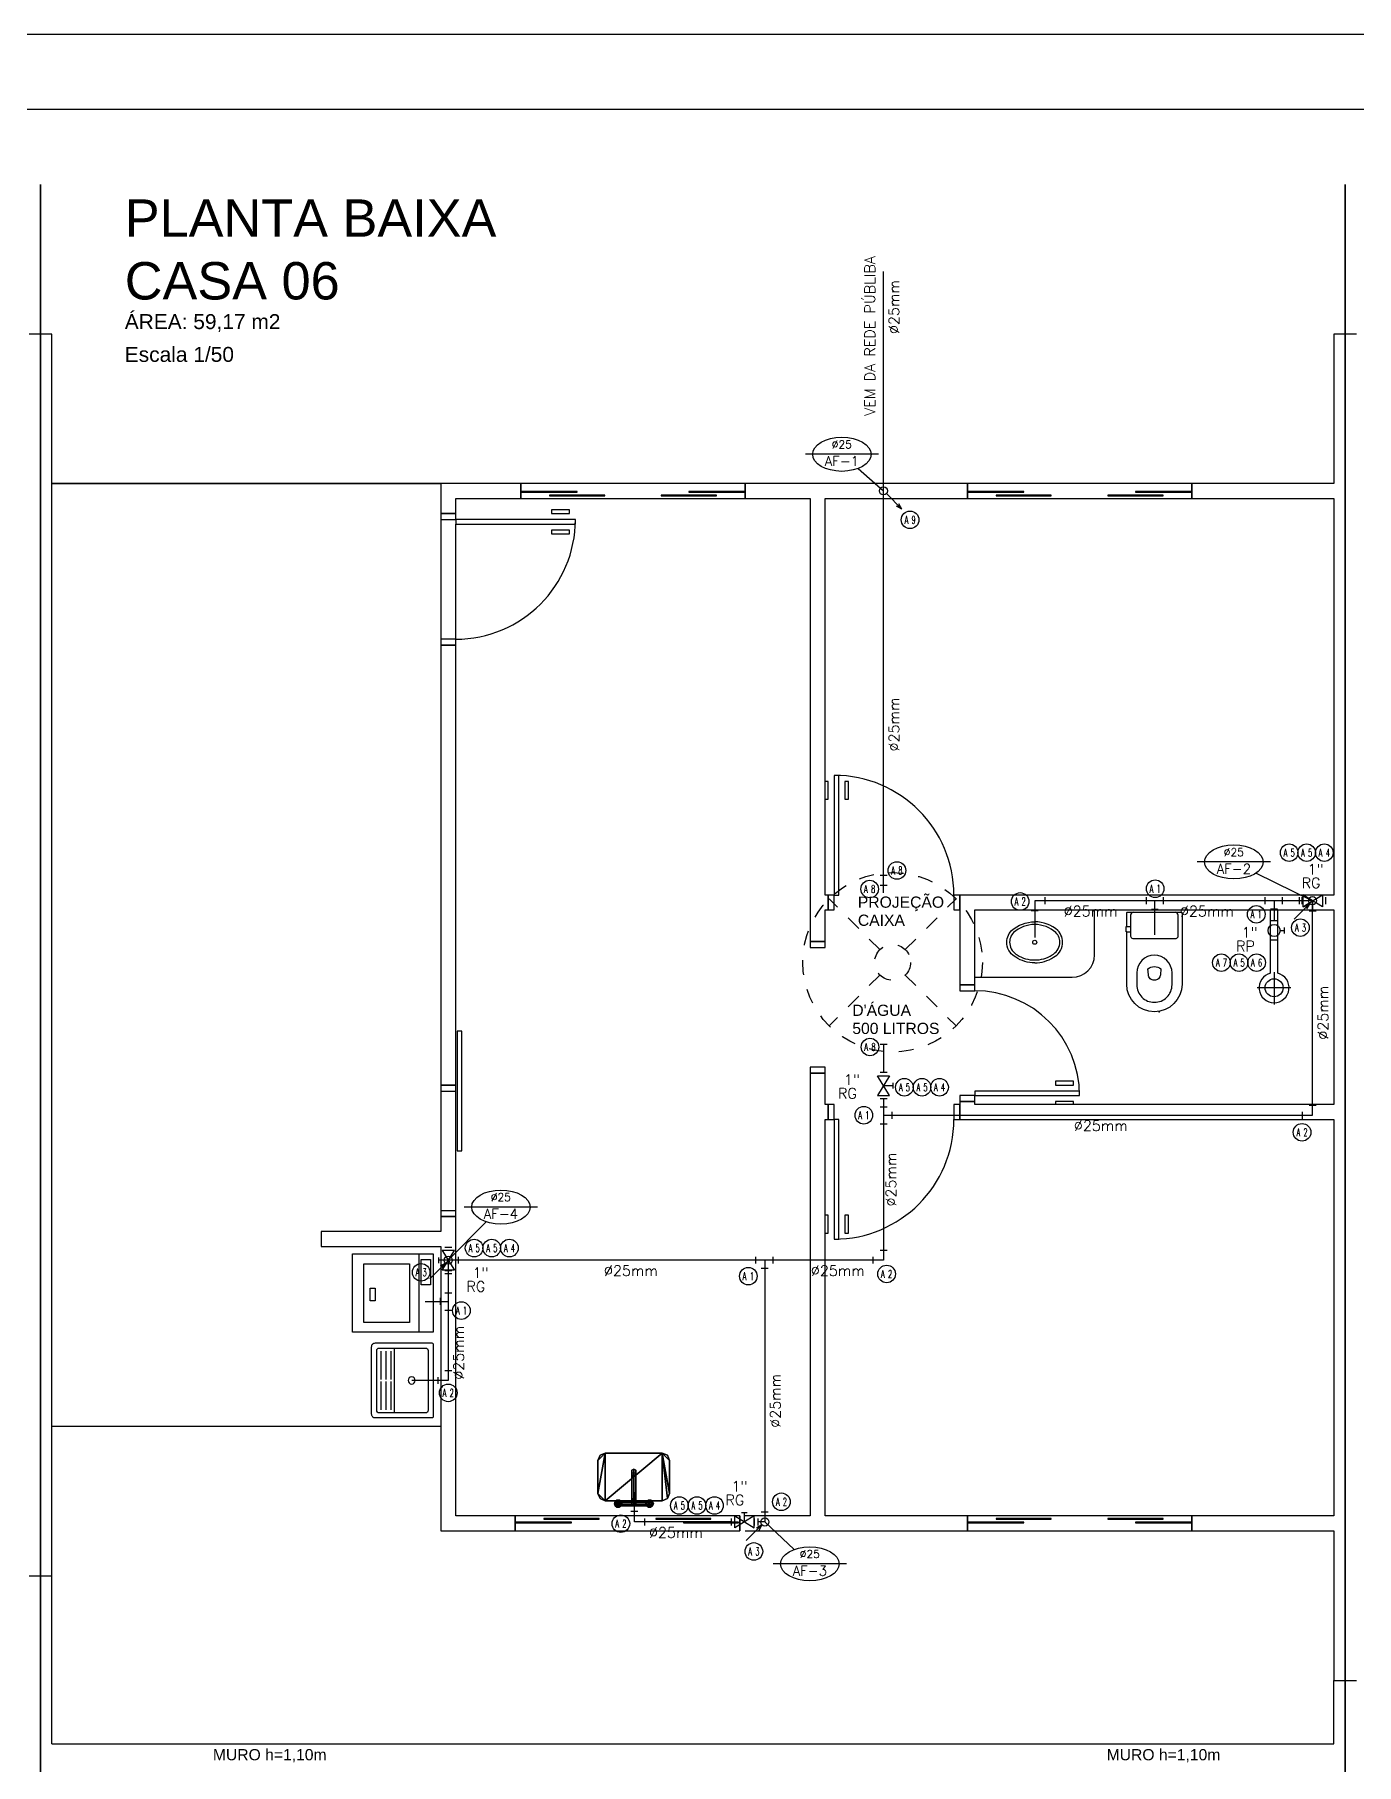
# Model space of a CAD drawing. Header units: metres. Extents: x 49 to 320, y -91 to 27.
# Drawn here: x 202.4 to 211.23, y -27.89 to -16.33 of the extents above; entities that cross this region are included whole.
import ezdxf
from ezdxf.enums import TextEntityAlignment as Align

# ---------------------------------------------------------------- set-up
doc = ezdxf.new("R2010")
doc.units = ezdxf.units.M
doc.header["$LTSCALE"] = 0.2
doc.linetypes.add('AF', pattern=[200, 100, 100])
doc.linetypes.add('DASHED', pattern=[0.75, 0.5, -0.25])
for name, color, linetype in [('ARQ-___-___-VST', 9, 'Continuous'), ('ARQ-COB-PRJ', 4, 'DASHED'), ('ARQ-EQP', 24, 'Continuous'), ('ARQ-EQP-___-INT', 7, 'Continuous'), ('CONEXAO_AG_FRIA', 6, 'Continuous'), ('Diametro', 1, 'Continuous'), ('LEGENDA_ID', 5, 'Continuous'), ('LEGENDA_ID_L', 5, 'Continuous'), ('Prumadas_L', 1, 'Continuous'), ('Prumadas_Q', 3, 'Continuous'), ('Prumadas_T', 3, 'Continuous'), ('TUBOS_AG_FRIA', 4, 'Continuous')]:
    doc.layers.add(name, color=color, linetype=linetype)
doc.styles.add('REGUA200', font='arial.ttf')
doc.styles.add('REGUA60', font='arial.ttf')
doc.styles.add('REGUA80', font='arial.ttf')
doc.styles.add('ROMANS', font='romans', dxfattribs={"height": 6})

# ---------------------------------------------------------------- blocks, each defined once
blk = doc.blocks.new('Titul1')
at = {"color": 6, "style": 'REGUA200', "width": 1.4}
blk.add_attdef('TITULO', (0, 0), '', height=5, dxfattribs=at)
at = {"color": 0, "style": 'REGUA80', "width": 1.4}
blk.add_attdef('ESCALA', (0, -3.98), '', height=2, dxfattribs=at)
blk = doc.blocks.new('_resf500p')
for p, q in [((-8.5, 8.5), (-42.4, 42.4)), ((8.5, 8.5), (42.4, 42.4)), ((-8.5, -8.5), (-42.4, -42.4)), ((8.5, -8.5), (42.4, -42.4))]:
    blk.add_line(p, q)
for radius in [60, 12]:
    blk.add_circle((0, 0), radius)
blk = doc.blocks.new('MCCUB1_3')
at = {"color": 254}
mesh = blk.add_polyface(dxfattribs=at)
corners = [(-24, -37, 70), (-22.5, -40.5, 70), (-19, -42, 70), (-24, -15, 70), (-22.5, -11.5, 70), (-19, -10, 70), (19, -10, 70), (19, -42, 70), (24, -15, 70), (24, -37, 70), (22.5, -40.5, 70), (22.5, -11.5, 70), (-24, -37, 85), (-22.5, -40.5, 85), (-19, -42, 85), (19, -42, 85), (22.5, -40.5, 85), (24, -37, 85), (24, -15, 85), (22.5, -11.5, 85), (19, -10, 85), (-19, -10, 85), (-22.5, -11.5, 85), (-24, -15, 85)]
mesh.append_faces([[corners[k] for k in face] for face in [(9, 7, 10), (6, 8, 11)]], dxfattribs={"vtx0": -1, "color": 254})
mesh.append_faces([[corners[k] for k in face] for face in [(0, 2, 3), (3, 2, 4), (4, 2, 5), (5, 2, 6), (8, 7, 9)]], dxfattribs={"vtx0": -1, "vtx1": -1, "color": 254})
mesh.append_faces([[corners[k] for k in face] for face in [(6, 7, 8)]], dxfattribs={"vtx0": -1, "vtx1": -1, "vtx2": -1, "color": 254})
mesh.append_faces([[corners[k] for k in face] for face in [(6, 2, 7)]], dxfattribs={"vtx0": -1, "vtx2": -1, "color": 254})
mesh.append_faces([[corners[k] for k in face] for face in [(12, 13, 0), (13, 14, 1), (14, 15, 2), (15, 16, 7), (16, 17, 10), (17, 18, 9), (18, 19, 8), (19, 20, 11), (20, 21, 6), (21, 22, 5), (22, 23, 4), (23, 12, 3)]], dxfattribs={"vtx1": -1, "color": 254})
mesh.append_faces([[corners[k] for k in face] for face in [(0, 1, 2), (13, 1, 0), (14, 2, 1), (15, 7, 2), (16, 10, 7), (17, 9, 10), (18, 8, 9), (19, 11, 8), (20, 6, 11), (21, 5, 6), (22, 4, 5), (23, 3, 4), (12, 0, 3)]], dxfattribs={"vtx2": -1, "color": 254})
mesh = blk.add_polyface(dxfattribs=at)
corners = [(-1.4, -30.5, 100.3), (-1.4, -30.5, 95.5), (-0.1, -31.3, 95.5), (-0.1, -31.3, 100.6), (-1.4, -29, 99.7), (-1.4, -29, 95.5), (-0.1, -28.3, 99.4), (-0.1, -28.3, 95.5), (1.2, -29, 99.7), (1.2, -29, 95.5), (1.2, -30.5, 100.3), (1.2, -30.5, 95.5), (-1.4, -27.2, 103.6), (-0.1, -27.5, 104.3), (-1.4, -26.6, 102.1), (-0.1, -26.3, 101.3), (1.2, -26.6, 102.1), (1.2, -27.2, 103.6), (-1.4, -10.6, 103.6), (-0.1, -10.3, 104.3), (-1.4, -11.2, 102.1), (-0.1, -11.5, 101.3), (1.2, -11.2, 102.1), (1.2, -10.6, 103.6), (-1.4, -7.6, 100.5), (-0.1, -7, 101), (-1.4, -8.6, 99.5), (-0.1, -9.2, 98.9), (1.2, -8.6, 99.5), (1.2, -7.6, 100.5), (-12.1, -6.6, 100), (-12.1, -7.3, 101.3), (11.9, -7.3, 101.3), (11.9, -6.6, 100), (-12.1, -7.4, 98.7), (11.9, -7.4, 98.7), (-12.1, -8.9, 98.7), (11.9, -8.9, 98.7), (-12.1, -9.6, 100), (11.9, -9.6, 100), (-12.1, -8.8, 101.3), (11.9, -8.8, 101.3), (12.5, -6.6, 106.9), (11.2, -5.7, 106.9), (9.7, -5.7, 106.9), (8.4, -6.6, 106.9), (7.9, -8.1, 106.9), (8.4, -9.6, 106.9), (9.6, -10.5, 106.9), (12.4, -9.6, 106.9), (11.2, -10.5, 106.9), (12.9, -8.1, 106.9), (12.5, -6.6, 101.9), (11.2, -5.7, 101.9), (9.7, -5.7, 101.9), (8.4, -6.6, 101.9), (7.9, -8.1, 101.9), (8.4, -9.6, 101.9), (9.6, -10.5, 101.9), (11.2, -10.5, 101.9), (12.4, -9.6, 101.9), (12.9, -8.1, 101.9), (-8.1, -8.1, 101.9), (-8.5, -6.6, 101.9), (-8.5, -6.6, 106.9), (-8.1, -8.1, 106.9), (-8.6, -9.6, 101.9), (-8.6, -9.6, 106.9), (-9.8, -10.5, 101.9), (-9.8, -10.5, 106.9), (-11.4, -10.5, 101.9), (-11.4, -10.5, 106.9), (-12.6, -9.6, 101.9), (-12.6, -9.6, 106.9), (-13.1, -8.1, 101.9), (-13.1, -8.1, 106.9), (-12.6, -6.6, 101.9), (-12.6, -6.6, 106.9), (-11.3, -5.7, 101.9), (-11.3, -5.7, 106.9), (-9.8, -5.7, 101.9), (-9.8, -5.7, 106.9)]
mesh.append_faces([[corners[k] for k in face] for face in [(30, 31, 32, 33), (34, 30, 33, 35), (36, 34, 35, 37), (38, 36, 37, 39), (40, 38, 39, 41), (31, 40, 41, 32), (52, 53, 43, 42), (53, 54, 44, 43), (54, 55, 45, 44), (55, 56, 46, 45), (56, 57, 47, 46), (57, 58, 48, 47), (58, 59, 50, 48), (59, 60, 49, 50), (60, 61, 51, 49), (61, 52, 42, 51), (62, 63, 64, 65), (66, 62, 65, 67), (68, 66, 67, 69), (70, 68, 69, 71), (72, 70, 71, 73), (74, 72, 73, 75), (76, 74, 75, 77), (78, 76, 77, 79), (80, 78, 79, 81), (63, 80, 81, 64)]], dxfattribs={"color": 254})
mesh.append_faces([[corners[k] for k in face] for face in [(32, 37, 35, 33), (49, 48, 50), (42, 49, 51), (64, 67, 65), (67, 71, 69)]], dxfattribs={"vtx0": -1, "color": 254})
mesh.append_faces([[corners[k] for k in face] for face in [(32, 39, 37), (42, 44, 45), (42, 45, 46), (42, 46, 47), (42, 47, 48), (64, 73, 71), (64, 75, 73), (64, 77, 75), (64, 79, 77)]], dxfattribs={"vtx0": -1, "vtx2": -1, "color": 254})
mesh.append_faces([[corners[k] for k in face] for face in [(24, 18, 19, 25), (26, 20, 18, 24), (27, 21, 20, 26), (28, 22, 21, 27), (29, 23, 22, 28), (25, 19, 23, 29)]], dxfattribs={"vtx1": -1, "color": 254})
mesh.append_faces([[corners[k] for k in face] for face in [(36, 38, 31)]], dxfattribs={"vtx1": -1, "vtx2": -1, "color": 254})
mesh.append_faces([[corners[k] for k in face] for face in [(12, 0, 3, 13), (14, 4, 0, 12), (15, 6, 4, 14), (16, 8, 6, 15), (17, 10, 8, 16), (13, 3, 10, 17), (18, 12, 13, 19), (20, 14, 12, 18), (21, 15, 14, 20), (22, 16, 15, 21), (23, 17, 16, 22), (19, 13, 17, 23)]], dxfattribs={"vtx1": -1, "vtx3": -1, "color": 254})
mesh.append_faces([[corners[k] for k in face] for face in [(32, 41, 39), (30, 34, 36, 31), (38, 40, 31), (42, 43, 44), (64, 81, 79)]], dxfattribs={"vtx2": -1, "color": 254})
mesh.append_faces([[corners[k] for k in face] for face in [(0, 1, 2, 3), (4, 5, 1, 0), (6, 7, 5, 4), (8, 9, 7, 6), (10, 11, 9, 8), (3, 2, 11, 10)]], dxfattribs={"vtx3": -1, "color": 254})
blk = doc.blocks.new('EQLAV1_2')
at = {"color": 0}
blk.add_lwpolyline([(30.8, -10), (-30.8, -10), (-30.8, -73.5), (30.8, -73.5)], close=True, dxfattribs=at)
at = {"layer": 'ARQ-EQP-___-INT'}
blk.add_line((30.8, -21.3), (-30.8, -21.3), dxfattribs=at)
for points in [[(6.4, -19.6), (26.4, -19.6), (26.4, -12.1), (6.4, -12.1)], [(22.9, -64.6), (22.9, -28.8), (-23, -28.8), (-23, -64.6)], [(4, -59.7), (4, -55.7), (-6, -55.7), (-6, -59.7)]]:
    blk.add_lwpolyline(points, close=True, dxfattribs=at)
blk = doc.blocks.new('SAT13S_2')
at = {"layer": 'ARQ-EQP', "color": 0, "linetype": 'ByBlock'}
blk.add_lwpolyline([(-26.5, -48.5), (26.5, -48.5, 0.414214), (29.5, -45.5), (29.5, -1, 0.414214), (28.5, 0), (-28.5, 0, 0.414214), (-29.5, -1), (-29.5, -45.5, 0.414214)], format="xyb", close=True, dxfattribs=at)
at = {"layer": 'ARQ-EQP-___-INT'}
for points in [[(25.5, -27.7), (25.5, -6, 0.414214), (23.5, -4), (-23.5, -4, 0.414214), (-25.5, -6), (-25.5, -27.7)], [(-25.5, -27.8), (-25.5, -29.7, 0.414214), (-24.5, -30.6), (-23.2, -30.6), (23.1, -30.6), (24.5, -30.6, 0.414214), (25.5, -29.7), (25.5, -27.8)], [(-25.5, -30.5), (-25.5, -42.5, 0.414214), (-23.5, -44.5)], [(-23.5, -44.5), (23.5, -44.5, 0.414214), (25.5, -42.5), (25.5, -30.5, 0.414214)], [(-23.2, -33), (-0.9, -33, 0.414214)], [(-23.2, -37), (-0.9, -37, 0.414214)], [(0.8, -33), (23.1, -33, 0.414214)], [(0.8, -37), (23.1, -37, 0.414214)], [(-23.2, -41), (-0.9, -41, 0.414214)], [(0.8, -41), (23.1, -41, 0.414214)]]:
    blk.add_lwpolyline(points, format="xyb", dxfattribs=at)
blk.add_circle((0, -17), 2.8, dxfattribs=at)
blk = doc.blocks.new('SAC616S2')
at = {"layer": 'ARQ-EQP', "color": 0, "linetype": 'ByBlock'}
blk.add_lwpolyline([(18.2, -1.5, -0.329256), (18.5, -1.9), (18.5, -49.6, -0.412623), (0, -68, -0.412623), (-18.5, -49.6), (-18.5, -14.5), (-18.9, -14.5), (-18.9, -11), (-18.5, -11), (-18.5, -1.9, -0.329256), (-18.2, -1.5), (-17.3, -1.5), (0, -1.5), (17.3, -1.5)], format="xyb", close=True, dxfattribs=at)
at = {"layer": 'ARQ-EQP-___-INT'}
for p, q in [((-18.5, -11), (-16, -11)), ((-18.5, -14.5), (-16, -14.5))]:
    blk.add_line(p, q, dxfattribs=at)
blk.add_lwpolyline([(-14, -1.5, 0.324141), (-16, -3.5), (-16, -17.5, 0.333333), (-14.5, -19), (0, -19), (14.5, -19, 0.333333), (16, -17.5), (16, -3.5, 0.324141), (14, -1.5, 0.324141)], format="xyb", dxfattribs=at)
for points in [[(0, -61.7, 0.418677), (11.8, -50), (11.8, -42.1, 0.411784), (0, -30.2, 0.411784), (-11.8, -42.1), (-11.8, -50, 0.418677)], [(0, -47, -0.428571), (-4, -43.3), (-4.3, -39.3, -0.16754), (0, -37.8, -0.16754), (4.3, -39.3), (4, -43.3, -0.428571)]]:
    blk.add_lwpolyline(points, format="xyb", close=True, dxfattribs=at)
blk.add_point((3.3, -68), dxfattribs=at)
blk = doc.blocks.new('SACHS__2')
at = {"layer": 'ARQ-EQP', "color": 0, "linetype": 'ByBlock'}
for p, q in [((42.3, 2.4), (0, 2.4)), ((0, 2.4), (0, -2.4)), ((42.3, -2.4), (0, -2.4))]:
    blk.add_line(p, q, dxfattribs=at)
blk.add_arc((52, 0), 10, 193.8865, 166.1135, dxfattribs=at)
at = {"layer": 'ARQ-EQP-___-INT'}
for p, q in [((41.6, 0), (63.2, 0)), ((52, 11.2), (52, -11.2))]:
    blk.add_line(p, q, dxfattribs=at)
blk.add_circle((52, 0), 6, dxfattribs=at)
blk = doc.blocks.new('SAL37S_2')
at = {"layer": 'ARQ-EQP-___-INT'}
for points in [[(0, -10, 0.145827), (-16.8, -14.9, 0.090827), (-22, -19.4, 0.12568), (-24.8, -26.7, 0.221372), (-20.6, -38.8, 0.186059), (0, -46.5, 0.186059)], [(0, -10, -0.145827), (16.8, -14.9, -0.090827), (22, -19.4, -0.12568), (24.8, -26.7, -0.221372), (20.6, -38.8, -0.186059), (0, -46.5, -0.186059)]]:
    blk.add_lwpolyline(points, format="xyb", dxfattribs=at)
blk.add_lwpolyline([(0, -12.5, 0.14623), (-15.5, -17, 0.09047), (-20, -20.9, 0.123903), (-22.4, -27, 0.21906), (-18.9, -37, 0.185248), (0, -44.1, 0.185248), (18.8, -37, 0.21906), (22.3, -27, 0.123903), (20, -20.9, 0.09047), (15.5, -17, 0.14623)], format="xyb", close=True, dxfattribs=at)
blk.add_circle((0, -28.3), 1.8, dxfattribs=at)
blk = doc.blocks.new('*U282', base_point=(503.7, 172.5))
for p, q in [((491.3, 184.8), (494.9, 182.7)), ((491.3, 184.8), (493.4, 181.2)), ((501.7, 174.4), (491.3, 184.8))]:
    blk.add_line(p, q)
blk.add_circle((503.7, 172.5), 2.71)
blk = doc.blocks.new('*U283', base_point=(500.9, 175.2))
for q in [(513.2, 187.6), (504.9, 180.7), (506.4, 179.3)]:
    blk.add_line((502.8, 177.1), q)
blk.add_circle((500.9, 175.2), 2.71)
blk = doc.blocks.new('*U284', base_point=(504.4, 179.3))
for q in [(516.8, 191.7), (508.5, 184.9), (510, 183.4)]:
    blk.add_line((506.4, 181.3), q)
blk.add_circle((504.4, 179.3), 2.71)
blk = doc.blocks.new('*U285', base_point=(506.6, 177.6))
for q in [(518.9, 190), (510.6, 183.1), (512.1, 181.7)]:
    blk.add_line((508.5, 179.5), q)
blk.add_circle((506.6, 177.6), 2.71)
blk = doc.blocks.new('*U286', base_point=(506.6, 177.7))
for p, q in [((508.9, 186.6), (504.2, 186.6)), ((510.6, 171.2), (502.5, 184.3)), ((510.6, 184.3), (502.5, 171.2)), ((502.5, 184.3), (510.6, 184.3)), ((506.6, 177.7), (512.8, 177.7)), ((502.5, 171.2), (510.6, 171.2)), ((508.9, 168.9), (504.2, 168.9))]:
    blk.add_line(p, q)
at = {"linetype": 'Continuous'}
blk.add_line((512.8, 179.7), (512.8, 175.8), dxfattribs=at)
blk = doc.blocks.new('*U287', base_point=(504.6, 179.3))
at = {"linetype": 'Continuous'}
blk.add_line((502.7, 185.6), (506.5, 185.6), dxfattribs=at)
for p, q in [((504.6, 179.3), (504.6, 185.6)), ((495.7, 181.7), (495.7, 177)), ((511.1, 183.4), (498.1, 175.3)), ((498.1, 183.4), (511.1, 175.3)), ((498.1, 175.3), (498.1, 183.4)), ((511.1, 175.3), (511.1, 183.4)), ((513.5, 181.7), (513.5, 177))]:
    blk.add_line(p, q)
blk = doc.blocks.new('*U288', base_point=(503.7, 176.4))
for p, q in [((501.3, 185.3), (506, 185.3)), ((503.7, 176.4), (497.4, 176.4)), ((499.6, 183), (507.7, 169.9)), ((499.6, 169.9), (507.7, 183)), ((507.7, 183), (499.6, 183)), ((507.7, 169.9), (499.6, 169.9)), ((501.3, 167.6), (506, 167.6))]:
    blk.add_line(p, q)
at = {"linetype": 'Continuous'}
blk.add_line((497.4, 174.5), (497.4, 178.3), dxfattribs=at)
blk = doc.blocks.new('*U289', base_point=(501, 175.2))
for p, q in [((492.1, 177.5), (492.1, 172.9)), ((507.5, 179.2), (494.4, 171.2)), ((494.4, 179.2), (507.5, 171.2)), ((494.4, 171.2), (494.4, 179.2)), ((501, 175.2), (501, 181.5)), ((507.5, 171.2), (507.5, 179.2)), ((509.8, 177.5), (509.8, 172.9))]:
    blk.add_line(p, q)
at = {"linetype": 'Continuous'}
blk.add_line((499.1, 181.5), (502.9, 181.5), dxfattribs=at)
blk = doc.blocks.new('*U290', base_point=(501.1, 175.4))
at = {"linetype": 'Continuous'}
blk.add_line((494.3, 173.3), (494.3, 177.5), dxfattribs=at)
for p, q in [((497.1, 175.4), (494.3, 175.4)), ((498.8, 181.8), (503.5, 181.8)), ((498.8, 169), (503.5, 169))]:
    blk.add_line(p, q)
blk.add_circle((501.1, 175.4), 4.03)
blk = doc.blocks.new('*U291', base_point=(502.7, 175.2))
for p, q in [((495.7, 177.5), (495.7, 172.9)), ((500.4, 181.9), (505.1, 181.9))]:
    blk.add_line(p, q)
blk = doc.blocks.new('*U292', base_point=(500.9, 175.2))
for p, q in [((503.2, 181.9), (498.5, 181.9)), ((507.9, 177.5), (507.9, 172.9))]:
    blk.add_line(p, q)
blk = doc.blocks.new('*U293', base_point=(506.6, 177.6))
for p, q in [((499.8, 179.9), (499.8, 175.3)), ((504.2, 184.6), (508.9, 184.6))]:
    blk.add_line(p, q)
blk = doc.blocks.new('*U294', base_point=(506.6, 178.4))
for p, q in [((513.6, 176.1), (513.6, 180.7)), ((508.9, 171.7), (504.2, 171.7))]:
    blk.add_line(p, q)
blk = doc.blocks.new('*U295', base_point=(504.4, 179.3))
for p, q in [((511.4, 177), (511.4, 181.7)), ((506.8, 172.6), (502.1, 172.6))]:
    blk.add_line(p, q)
blk = doc.blocks.new('*U296', base_point=(505.3, 179.3))
for p, q in [((498.6, 177), (498.6, 181.7)), ((503, 172.3), (507.7, 172.3))]:
    blk.add_line(p, q)
blk = doc.blocks.new('*U297', base_point=(503.7, 177.6))
for p, q in [((510.7, 175.3), (510.7, 179.9)), ((506, 170.9), (501.3, 170.9))]:
    blk.add_line(p, q)
blk = doc.blocks.new('*U298', base_point=(500.9, 176.6))
for p, q in [((507.9, 174.3), (507.9, 179)), ((503.2, 169.9), (498.5, 169.9))]:
    blk.add_line(p, q)
blk = doc.blocks.new('*U299', base_point=(503.7, 176.6))
for p, q in [((498.1, 174.3), (498.1, 179)), ((501.3, 182.5), (506, 182.5)), ((501.3, 171.1), (506, 171.1))]:
    blk.add_line(p, q)
blk = doc.blocks.new('*U300', base_point=(504.4, 177.6))
for p, q in [((498.9, 179.9), (498.9, 175.3)), ((502.1, 183.2), (506.8, 183.2)), ((510.3, 179.9), (510.3, 175.3))]:
    blk.add_line(p, q)
blk = doc.blocks.new('*U301', base_point=(506.6, 177.9))
for p, q in [((508.9, 183.7), (504.2, 183.7)), ((512.1, 175.5), (512.1, 180.2)), ((508.9, 172.3), (504.2, 172.3))]:
    blk.add_line(p, q)
blk = doc.blocks.new('*U302', base_point=(501.9, 175.2))
for p, q in [((496.1, 177.5), (496.1, 172.9)), ((504.2, 180.8), (499.6, 180.8)), ((507.5, 177.5), (507.5, 172.9))]:
    blk.add_line(p, q)
blk = doc.blocks.new('*U303', base_point=(501.1, 175.2))
for p, q in [((495.5, 177.5), (495.5, 172.9)), ((498.8, 180.8), (503.5, 180.8)), ((507, 177.5), (507, 172.9))]:
    blk.add_line(p, q)
blk = doc.blocks.new('*U304', base_point=(503.7, 175.1))
blk.add_line((501.3, 175.1), (506, 175.1))
blk = doc.blocks.new('*U305', base_point=(503.7, 175))
blk.add_line((501.3, 175), (506, 175))
blk = doc.blocks.new('*U306', base_point=(503.7, 176.2))
blk.add_line((501.3, 176.2), (506, 176.2))

msp = doc.modelspace()

# ---------------------------------------------------------------- linework, layer by layer
at = {"color": 15}
msp.add_line((238.752, -16.327), (191.927, -16.327), dxfattribs=at)
at = {"color": 0}
msp.add_line((238.252, -16.827), (193.177, -16.827), dxfattribs=at)
for p, q in [((202.513, -18.329), (202.363, -18.329)), ((202.513, -26.629), (202.513, -18.329)), ((211.083, -18.329), (211.083, -19.329)), ((211.233, -18.329), (211.083, -18.329)), ((202.438, -19.329), (202.438, -26.329)), ((202.513, -19.329), (205.113, -19.329)), ((205.113, -19.329), (202.513, -19.329)), ((205.113, -19.329), (205.113, -19.529)), ((205.648, -19.329), (205.113, -19.329)), ((205.648, -19.429), (205.648, -19.329)), ((205.649, -19.329), (205.648, -19.329)), ((205.648, -19.329), (205.648, -19.429)), ((207.147, -19.329), (205.649, -19.329)), ((205.649, -19.429), (205.649, -19.329)), ((206.025, -19.381), (205.655, -19.381)), ((205.655, -19.381), (205.655, -19.386)), ((205.655, -19.386), (206.025, -19.386)), ((206.209, -19.406), (205.84, -19.406)), ((205.84, -19.406), (205.84, -19.411)), ((205.84, -19.411), (206.209, -19.411)), ((206.025, -19.386), (206.025, -19.381)), ((206.209, -19.411), (206.209, -19.406)), ((206.957, -19.406), (206.587, -19.406)), ((206.587, -19.406), (206.587, -19.411)), ((206.587, -19.411), (206.957, -19.411)), ((207.141, -19.381), (206.772, -19.381)), ((206.772, -19.381), (206.772, -19.386)), ((206.772, -19.386), (207.141, -19.386)), ((206.957, -19.411), (206.957, -19.406)), ((207.141, -19.386), (207.141, -19.381)), ((207.148, -19.329), (207.147, -19.329)), ((207.147, -19.329), (207.147, -19.429)), ((207.148, -19.329), (207.148, -19.429)), ((208.633, -19.329), (207.148, -19.329)), ((207.148, -19.429), (207.148, -19.329)), ((208.633, -19.429), (208.633, -19.329)), ((208.634, -19.329), (208.633, -19.329)), ((208.633, -19.329), (208.633, -19.429)), ((210.132, -19.329), (208.634, -19.329)), ((208.634, -19.429), (208.634, -19.329)), ((209.01, -19.381), (208.64, -19.381)), ((208.64, -19.381), (208.64, -19.386)), ((208.64, -19.386), (209.01, -19.386)), ((209.194, -19.406), (208.825, -19.406)), ((208.825, -19.406), (208.825, -19.411)), ((208.825, -19.411), (209.194, -19.411)), ((209.01, -19.386), (209.01, -19.381)), ((209.194, -19.411), (209.194, -19.406)), ((209.942, -19.406), (209.572, -19.406)), ((209.572, -19.406), (209.572, -19.411)), ((209.572, -19.411), (209.942, -19.411)), ((210.126, -19.381), (209.757, -19.381)), ((209.757, -19.381), (209.757, -19.386)), ((209.757, -19.386), (210.126, -19.386)), ((209.942, -19.411), (209.942, -19.406)), ((210.126, -19.386), (210.126, -19.381)), ((210.133, -19.329), (210.132, -19.329)), ((210.132, -19.329), (210.132, -19.429)), ((210.133, -19.329), (210.133, -19.429)), ((211.083, -19.329), (210.133, -19.329)), ((210.133, -19.429), (210.133, -19.329)), ((205.113, -19.529), (205.213, -19.529)), ((205.213, -19.529), (205.113, -19.529)), ((205.113, -19.529), (205.113, -19.569)), ((205.213, -19.529), (205.213, -19.429)), ((205.213, -19.429), (205.648, -19.429)), ((205.213, -19.569), (205.213, -19.529)), ((205.648, -19.429), (205.649, -19.429)), ((205.649, -19.429), (207.147, -19.429)), ((205.853, -19.504), (205.853, -19.529)), ((205.973, -19.504), (205.853, -19.504)), ((205.853, -19.529), (205.973, -19.529)), ((205.973, -19.529), (205.973, -19.504)), ((207.147, -19.429), (207.148, -19.429)), ((207.148, -19.429), (207.583, -19.429)), ((207.583, -19.429), (207.583, -22.389)), ((207.683, -22.079), (207.683, -19.429)), ((207.683, -19.429), (208.633, -19.429)), ((208.633, -19.429), (208.634, -19.429)), ((208.634, -19.429), (210.132, -19.429)), ((210.132, -19.429), (210.133, -19.429)), ((210.133, -19.429), (211.083, -19.429)), ((211.083, -19.429), (211.083, -22.079)), ((205.113, -19.569), (205.213, -19.569)), ((205.113, -19.569), (205.113, -20.369)), ((205.113, -19.569), (205.113, -20.369)), ((206.013, -19.569), (205.213, -19.569)), ((205.213, -19.569), (205.213, -19.599)), ((205.213, -19.599), (206.013, -19.599)), ((205.213, -20.369), (205.213, -19.599)), ((205.853, -19.639), (205.853, -19.664)), ((205.973, -19.639), (205.853, -19.639)), ((205.973, -19.664), (205.973, -19.639)), ((206.013, -19.599), (206.013, -19.569)), ((205.853, -19.664), (205.973, -19.664)), ((205.113, -20.369), (205.113, -20.409)), ((205.213, -20.369), (205.113, -20.369)), ((205.213, -20.409), (205.113, -20.409)), ((205.113, -20.409), (205.113, -23.349)), ((205.113, -20.409), (205.213, -20.409)), ((205.213, -20.409), (205.213, -20.369)), ((205.213, -23.349), (205.213, -20.409)), ((207.703, -21.319), (207.683, -21.319)), ((207.703, -21.439), (207.703, -21.319)), ((207.773, -21.279), (207.743, -21.279)), ((207.743, -21.279), (207.743, -22.079)), ((207.773, -22.079), (207.773, -21.279)), ((207.813, -21.319), (207.813, -21.439)), ((207.838, -21.319), (207.813, -21.319)), ((207.838, -21.439), (207.838, -21.319)), ((207.683, -21.439), (207.703, -21.439)), ((207.813, -21.439), (207.838, -21.439)), ((207.703, -22.079), (207.683, -22.079)), ((207.703, -22.179), (207.703, -22.079)), ((207.743, -22.079), (207.703, -22.079)), ((207.703, -22.079), (207.703, -22.179)), ((207.743, -22.179), (207.743, -22.079)), ((207.743, -22.079), (207.773, -22.079)), ((208.583, -22.079), (208.543, -22.079)), ((208.543, -22.079), (208.543, -22.179)), ((208.583, -22.079), (208.583, -22.179)), ((211.083, -22.079), (208.583, -22.079)), ((208.583, -22.179), (208.583, -22.079)), ((207.683, -22.389), (207.683, -22.179)), ((207.683, -22.179), (207.703, -22.179)), ((207.703, -22.179), (207.743, -22.179)), ((208.543, -22.179), (208.583, -22.179)), ((208.583, -22.179), (208.583, -22.679)), ((208.683, -22.179), (211.083, -22.179)), ((208.683, -22.679), (208.683, -22.179)), ((209.483, -22.479), (209.483, -22.179)), ((211.083, -22.179), (211.083, -23.479)), ((207.583, -22.389), (207.683, -22.389)), ((207.683, -22.389), (207.583, -22.389)), ((207.583, -22.389), (207.583, -22.429)), ((207.583, -22.429), (207.683, -22.429)), ((207.683, -22.429), (207.683, -22.389)), ((208.683, -22.629), (209.333, -22.629)), ((208.583, -22.679), (208.683, -22.679)), ((208.683, -22.679), (208.583, -22.679)), ((208.583, -22.679), (208.583, -22.719)), ((208.583, -22.719), (208.683, -22.719)), ((208.683, -22.719), (208.683, -22.679)), ((205.223, -22.989), (205.223, -23.789)), ((205.253, -22.989), (205.223, -22.989)), ((205.253, -23.789), (205.253, -22.989)), ((207.583, -23.229), (207.583, -23.269)), ((207.683, -23.229), (207.583, -23.229)), ((207.683, -23.269), (207.683, -23.229)), ((205.113, -23.349), (205.213, -23.349)), ((205.213, -23.349), (205.113, -23.349)), ((205.113, -23.349), (205.113, -23.389)), ((205.213, -23.389), (205.213, -23.349)), ((207.583, -23.269), (207.583, -26.229)), ((207.683, -23.269), (207.583, -23.269)), ((207.583, -23.269), (207.683, -23.269)), ((207.683, -23.479), (207.683, -23.269)), ((209.223, -23.324), (209.223, -23.349)), ((209.343, -23.324), (209.223, -23.324)), ((209.223, -23.349), (209.343, -23.349)), ((209.343, -23.349), (209.343, -23.324)), ((205.113, -23.389), (205.213, -23.389)), ((205.113, -23.389), (205.113, -24.189)), ((205.113, -23.389), (205.113, -24.189)), ((205.213, -24.189), (205.213, -23.389)), ((208.583, -23.419), (208.583, -23.459)), ((208.683, -23.419), (208.583, -23.419)), ((208.583, -23.459), (208.583, -23.479)), ((208.683, -23.459), (208.583, -23.459)), ((208.583, -23.459), (208.683, -23.459)), ((209.383, -23.389), (208.683, -23.389)), ((208.683, -23.389), (208.683, -23.419)), ((208.683, -23.459), (208.683, -23.419)), ((208.683, -23.419), (209.383, -23.419)), ((208.683, -23.479), (208.683, -23.459)), ((209.223, -23.459), (209.223, -23.479)), ((209.343, -23.459), (209.223, -23.459)), ((209.343, -23.479), (209.343, -23.459)), ((209.383, -23.419), (209.383, -23.389)), ((207.703, -23.479), (207.683, -23.479)), ((207.683, -26.229), (207.683, -23.579)), ((207.683, -23.579), (207.703, -23.579)), ((207.703, -23.579), (207.703, -23.479)), ((207.743, -23.479), (207.703, -23.479)), ((207.703, -23.479), (207.703, -23.579)), ((207.703, -23.579), (207.743, -23.579)), ((207.743, -23.579), (207.743, -23.479)), ((207.743, -23.579), (207.743, -24.379)), ((207.773, -23.579), (207.743, -23.579)), ((207.773, -24.379), (207.773, -23.579)), ((208.583, -23.479), (208.543, -23.479)), ((208.543, -23.479), (208.543, -23.579)), ((208.543, -23.579), (208.583, -23.579)), ((208.583, -23.479), (208.583, -23.579)), ((208.583, -23.579), (208.583, -23.479)), ((208.583, -23.579), (211.083, -23.579)), ((211.083, -23.479), (208.683, -23.479)), ((211.083, -23.579), (211.083, -26.229)), ((205.223, -23.789), (205.253, -23.789)), ((205.113, -24.189), (205.113, -24.229)), ((205.213, -24.189), (205.113, -24.189)), ((205.213, -24.229), (205.113, -24.229)), ((205.113, -24.229), (205.113, -24.329)), ((205.113, -24.229), (205.213, -24.229)), ((205.213, -24.229), (205.213, -24.189)), ((205.213, -26.229), (205.213, -24.229)), ((207.703, -24.219), (207.683, -24.219)), ((207.703, -24.339), (207.703, -24.219)), ((207.813, -24.219), (207.813, -24.339)), ((207.838, -24.219), (207.813, -24.219)), ((207.838, -24.339), (207.838, -24.219)), ((204.313, -24.329), (204.313, -24.429)), ((205.113, -24.329), (204.313, -24.329)), ((207.683, -24.339), (207.703, -24.339)), ((207.743, -24.379), (207.773, -24.379)), ((207.813, -24.339), (207.838, -24.339)), ((204.313, -24.429), (205.113, -24.429)), ((205.113, -24.429), (205.113, -26.329)), ((202.513, -25.629), (205.113, -25.629)), ((202.513, -25.629), (205.113, -25.629)), ((205.648, -26.229), (205.213, -26.229)), ((205.611, -26.329), (205.611, -26.229)), ((205.612, -26.229), (205.611, -26.229)), ((205.611, -26.229), (205.611, -26.329)), ((207.11, -26.229), (205.612, -26.229)), ((205.612, -26.329), (205.612, -26.229)), ((206.172, -26.246), (205.802, -26.246)), ((205.802, -26.246), (205.802, -26.251)), ((206.172, -26.251), (206.172, -26.246)), ((206.919, -26.246), (206.55, -26.246)), ((206.55, -26.246), (206.55, -26.251)), ((206.919, -26.251), (206.919, -26.246)), ((207.111, -26.229), (207.11, -26.229)), ((207.11, -26.229), (207.11, -26.329)), ((207.111, -26.229), (207.111, -26.329)), ((207.111, -26.329), (207.111, -26.229)), ((207.583, -26.229), (207.148, -26.229)), ((208.633, -26.229), (207.683, -26.229)), ((208.633, -26.329), (208.633, -26.229)), ((208.634, -26.229), (208.633, -26.229)), ((208.633, -26.229), (208.633, -26.329)), ((210.132, -26.229), (208.634, -26.229)), ((208.634, -26.329), (208.634, -26.229)), ((209.194, -26.246), (208.825, -26.246)), ((208.825, -26.246), (208.825, -26.251)), ((209.194, -26.251), (209.194, -26.246)), ((209.942, -26.246), (209.572, -26.246)), ((209.572, -26.246), (209.572, -26.251)), ((209.942, -26.251), (209.942, -26.246)), ((210.133, -26.229), (210.132, -26.229)), ((210.132, -26.229), (210.132, -26.329)), ((210.133, -26.229), (210.133, -26.329)), ((211.083, -26.229), (210.133, -26.229)), ((210.133, -26.329), (210.133, -26.229)), ((205.113, -26.329), (205.648, -26.329)), ((205.611, -26.329), (205.612, -26.329)), ((205.612, -26.329), (207.11, -26.329)), ((205.618, -26.271), (205.618, -26.276)), ((205.987, -26.271), (205.618, -26.271)), ((205.618, -26.276), (205.987, -26.276)), ((205.802, -26.251), (206.172, -26.251)), ((205.987, -26.276), (205.987, -26.271)), ((206.55, -26.251), (206.919, -26.251)), ((206.735, -26.271), (206.735, -26.276)), ((207.104, -26.271), (206.735, -26.271)), ((206.735, -26.276), (207.104, -26.276)), ((207.104, -26.276), (207.104, -26.271)), ((207.11, -26.329), (207.111, -26.329)), ((207.148, -26.329), (208.633, -26.329)), ((208.633, -26.329), (208.634, -26.329)), ((208.634, -26.329), (210.132, -26.329)), ((209.01, -26.271), (208.64, -26.271)), ((208.64, -26.271), (208.64, -26.276)), ((208.64, -26.276), (209.01, -26.276)), ((208.825, -26.251), (209.194, -26.251)), ((209.01, -26.276), (209.01, -26.271)), ((209.572, -26.251), (209.942, -26.251)), ((210.126, -26.271), (209.757, -26.271)), ((209.757, -26.271), (209.757, -26.276)), ((209.757, -26.276), (210.126, -26.276)), ((210.126, -26.276), (210.126, -26.271)), ((210.132, -26.329), (210.133, -26.329)), ((210.133, -26.329), (211.083, -26.329)), ((211.083, -26.329), (211.083, -27.329)), ((202.363, -26.629), (202.513, -26.629)), ((211.083, -27.329), (211.233, -27.329))]:
    msp.add_line(p, q)
at = {"const_width": 0.01}
for points in [[(202.438, -17.329), (202.438, -38.329)], [(211.158, -17.329), (211.158, -38.329)]]:
    msp.add_lwpolyline(points, dxfattribs=at)
for centre, radius, start, end in [((205.213, -19.569), 0.8, 270, 0), ((207.743, -22.079), 0.8, 0, 90), ((209.333, -22.479), 0.15, 270, 0), ((208.683, -23.419), 0.7, 0, 90), ((207.743, -23.579), 0.8, 270, 0)]:
    msp.add_arc(centre, radius, start, end)
at = {"layer": 'ARQ-___-___-VST'}
for p, q in [((202.513, -27.754), (202.513, -26.629)), ((211.083, -27.754), (211.083, -27.329)), ((202.513, -27.754), (211.083, -27.754))]:
    msp.add_line(p, q, dxfattribs=at)
at = {"layer": 'LEGENDA_ID_L'}
for centre in [(208.25, -19.571), (210.784, -21.796), (210.901, -21.796), (211.019, -21.796), (208.162, -21.915), (207.98, -22.039), (208.986, -22.122), (209.888, -22.037), (210.564, -22.208), (210.859, -22.297), (210.331, -22.531), (210.449, -22.531), (210.566, -22.531), (207.982, -23.095), (208.212, -23.364), (208.33, -23.364), (208.447, -23.364), (207.941, -23.551), (210.87, -23.665), (205.336, -24.439), (205.454, -24.439), (205.572, -24.439), (204.982, -24.601), (207.169, -24.627), (208.093, -24.612), (205.251, -24.857), (205.163, -25.407), (206.708, -26.16), (206.826, -26.16), (206.943, -26.16), (207.39, -26.135), (206.317, -26.281), (207.206, -26.467)]:
    msp.add_circle(centre, 0.0588, dxfattribs=at)
at = {"layer": 'Prumadas_L'}
for p, q in [((208.039, -19.133), (207.55, -19.133)), ((207.902, -19.228), (208.072, -19.377)), ((210.658, -21.858), (210.17, -21.858)), ((210.563, -21.932), (210.94, -22.117)), ((205.759, -24.165), (205.27, -24.165)), ((205.417, -24.263), (205.163, -24.52)), ((207.476, -26.453), (207.279, -26.27)), ((207.824, -26.55), (207.336, -26.55))]:
    msp.add_line(p, q, dxfattribs=at)
at = {"layer": 'Prumadas_Q'}
for centre in [(207.794, -19.133), (210.414, -21.858), (205.515, -24.165), (207.58, -26.55)]:
    msp.add_ellipse(centre, major_axis=(-0.195, 0), ratio=0.583333, dxfattribs=at)
at = {"layer": 'TUBOS_AG_FRIA', "linetype": 'AF'}
for points in [[(208.072, -22.065), (208.072, -19.377), (208.072, -17.911)], [(208.072, -23.551), (210.3, -23.551), (210.94, -23.551), (210.94, -22.117), (210.911, -22.117)], [(210.911, -22.117), (209.083, -22.117), (209.083, -22.364)], [(209.886, -22.346), (209.886, -22.117)], [(210.683, -22.117), (210.683, -22.252)], [(208.072, -23.079), (208.072, -23.265)], [(208.072, -23.442), (208.072, -24.52), (205.163, -24.52)], [(205.163, -24.567), (205.163, -25.324), (204.919, -25.324)], [(205.163, -24.52), (205.163, -24.567)], [(207.279, -24.52), (207.279, -26.27), (207.231, -26.27)], [(205.009, -24.795), (205.163, -24.795)], [(207.054, -26.27), (206.407, -26.27), (206.407, -26.071)]]:
    msp.add_lwpolyline(points, dxfattribs=at)

# ---------------------------------------------------------------- block references
ref = msp.add_blockref('Titul1', (203.001, -17.679), dxfattribs=dict(xscale=0.05, yscale=0.05, zscale=0.05))
ref.add_attrib('TITULO', 'PLANTA BAIXA', (203.001, -17.679), dxfattribs={"color": 6, "height": 0.25, "style": 'REGUA200'})
ref.add_attrib('ESCALA', 'Escala 1/50', (203.001, -18.515), dxfattribs={"color": 0, "height": 0.1, "style": 'REGUA80'})
ref = msp.add_blockref('Titul1', (203.001, -18.098), dxfattribs=dict(xscale=0.05, yscale=0.05, zscale=0.05))
ref.add_attrib('TITULO', 'CASA 06', (203.001, -18.098), dxfattribs={"color": 6, "height": 0.25, "style": 'REGUA200'})
ref.add_attrib('ESCALA', 'ÁREA: 59,17 m2', (203.001, -18.296), dxfattribs={"color": 0, "height": 0.1, "style": 'REGUA80'})
at = {"xscale": 0.01, "yscale": 0.01, "zscale": 0.01}
msp.add_blockref('SAC616S2', (209.883, -22.179), dxfattribs=at)
for name, p, xscale, yscale, zscale, rotation in [('SACHS__2', (210.683, -22.179), 0.01, 0.01, 0.01, 270), ('SAL37S_2', (209.083, -22.607), 0.0075, 0.0075, 0.0075, 180), ('EQLAV1_2', (205.148, -24.74), -0.0085, 0.0085, 0.0085, 270), ('SAT13S_2', (205.063, -25.324), -0.0085, 0.0085, 0.0085, 270), ('MCCUB1_3', (206.403, -26.229), 0.01, 0.01, 0.01, 180)]:
    msp.add_blockref(name, p, dxfattribs=dict(xscale=xscale, yscale=yscale, zscale=zscale, rotation=rotation))
at = {"layer": 'ARQ-COB-PRJ', "xscale": 0.01, "yscale": 0.01, "zscale": 0.01}
msp.add_blockref('_resf500p', (208.133, -22.529), dxfattribs=at)
at = {"layer": 'ARQ-EQP', "xscale": 0.01, "yscale": 0.01, "rotation": 180}
for name, p in [('*U289', (210.94, -22.117)), ('*U290', (210.683, -22.316)), ('*U288', (208.072, -23.353)), ('*U286', (205.163, -24.52))]:
    msp.add_blockref(name, p, dxfattribs=at)
at = {"layer": 'ARQ-EQP', "xscale": 0.01, "yscale": 0.01}
msp.add_blockref('*U287', (207.143, -26.27), dxfattribs=at)
at = {"layer": 'CONEXAO_AG_FRIA', "xscale": 0.01, "yscale": 0.01, "rotation": 180}
for name, p in [('*U282', (208.072, -19.377)), ('*U305', (208.072, -21.949)), ('*U304', (208.072, -22.016)), ('*U291', (209.083, -22.117)), ('*U302', (209.886, -22.117)), ('*U303', (210.683, -22.117)), ('*U283', (210.94, -22.117)), ('*U292', (210.94, -22.117)), ('*U306', (208.072, -23.079)), ('*U299', (208.072, -23.551)), ('*U298', (210.94, -23.551)), ('*U285', (205.163, -24.52)), ('*U293', (205.163, -24.52)), ('*U300', (207.279, -24.52)), ('*U297', (208.072, -24.52)), ('*U301', (205.163, -24.795)), ('*U294', (205.163, -25.324)), ('*U296', (206.407, -26.27)), ('*U284', (207.279, -26.27)), ('*U295', (207.279, -26.27))]:
    msp.add_blockref(name, p, dxfattribs=at)

# ---------------------------------------------------------------- texts
at = {"style": 'REGUA60'}
msp.add_text('MURO h=1,10m', height=0.075, dxfattribs=at).set_placement((209.564, -27.863))
at = {"layer": 'ARQ-___-___-VST', "style": 'REGUA60'}
msp.add_text('MURO h=1,10m', height=0.075, dxfattribs=at).set_placement((203.59, -27.863))
at = {"layer": 'ARQ-EQP', "style": 'ROMANS'}
for s, p in [('RG', (210.867, -22.033)), ('1"', (210.907, -21.942)), ('1"', (210.466, -22.364)), ('RP', (210.429, -22.456)), ('1"', (207.808, -23.348)), ('RG', (207.768, -23.44)), ('1"', (205.325, -24.639)), ('RG', (205.285, -24.731)), ('1"', (207.056, -26.067)), ('RG', (207.016, -26.158))]:
    msp.add_text(s, height=0.07, dxfattribs=at).set_placement(p)
at = {"layer": 'Diametro', "style": 'ROMANS'}
for s, p in [('VEM DA REDE PÚBLIBA', (208.016, -18.342)), ('%%C25mm', (208.177, -18.149)), ('%%C25mm', (208.177, -20.939)), ('%%C25mm', (211.045, -22.866)), ('%%C25mm', (208.157, -23.981)), ('%%C25mm', (205.268, -25.139)), ('%%C25mm', (207.384, -25.46))]:
    msp.add_text(s, height=0.07, rotation=90, dxfattribs=at).set_placement(p, align=Align.CENTER)
for p in [(209.457, -22.222), (210.234, -22.222), (209.525, -23.656), (206.384, -24.625), (207.767, -24.625), (206.685, -26.375)]:
    msp.add_text('%%C25mm', height=0.07, dxfattribs=at).set_placement(p, align=Align.CENTER)
at = {"layer": 'LEGENDA_ID', "style": 'ROMANS', "width": 0.5}
for s, p in [('A 9', (208.25, -19.571)), ('A 5', (210.784, -21.796)), ('A 5', (210.901, -21.796)), ('A 4', (211.019, -21.796)), ('A 8', (208.162, -21.915)), ('A 8', (207.98, -22.039)), ('A 1', (209.888, -22.037)), ('A 2', (208.986, -22.122)), ('A 1', (210.564, -22.208)), ('A 3', (210.859, -22.297)), ('A 7', (210.331, -22.531)), ('A 5', (210.449, -22.531)), ('A 6', (210.566, -22.531)), ('A 8', (207.982, -23.095)), ('A 5', (208.212, -23.364)), ('A 5', (208.33, -23.364)), ('A 4', (208.447, -23.364)), ('A 1', (207.941, -23.551)), ('A 2', (210.87, -23.665)), ('A 5', (205.336, -24.439)), ('A 5', (205.454, -24.439)), ('A 4', (205.572, -24.439)), ('A 3', (204.982, -24.601)), ('A 1', (207.169, -24.627)), ('A 2', (208.093, -24.612)), ('A 1', (205.251, -24.857)), ('A 2', (205.163, -25.407)), ('A 2', (207.39, -26.135)), ('A 5', (206.708, -26.16)), ('A 5', (206.826, -26.16)), ('A 4', (206.943, -26.16)), ('A 2', (206.317, -26.281)), ('A 3', (207.206, -26.467))]:
    msp.add_text(s, height=0.0525, dxfattribs=at).set_placement(p, align=Align.MIDDLE_CENTER)
at = {"layer": 'LEGENDA_ID', "style": 'REGUA60'}
for s, p in [('PROJEÇÃO', (207.901, -22.164)), ('CAIXA', (207.901, -22.285)), ("D'ÁGUA", (207.864, -22.887)), ('500 LITROS', (207.864, -23.008))]:
    msp.add_text(s, height=0.075, dxfattribs=at).set_placement(p)
at = {"layer": 'Prumadas_T', "style": 'ROMANS'}
for s, height, p in [('%%C25', 0.0525, (207.794, -19.093)), ('AF-1', 0.0656, (207.794, -19.211)), ('%%C25', 0.0525, (210.414, -21.819)), ('AF-2', 0.0656, (210.414, -21.937)), ('%%C25', 0.0525, (205.515, -24.125)), ('AF-4', 0.0656, (205.515, -24.243)), ('%%C25', 0.0525, (207.58, -26.51)), ('AF-3', 0.0656, (207.58, -26.629))]:
    msp.add_text(s, height=height, dxfattribs=at).set_placement(p, align=Align.CENTER)

doc.saveas('drawing.dxf')
